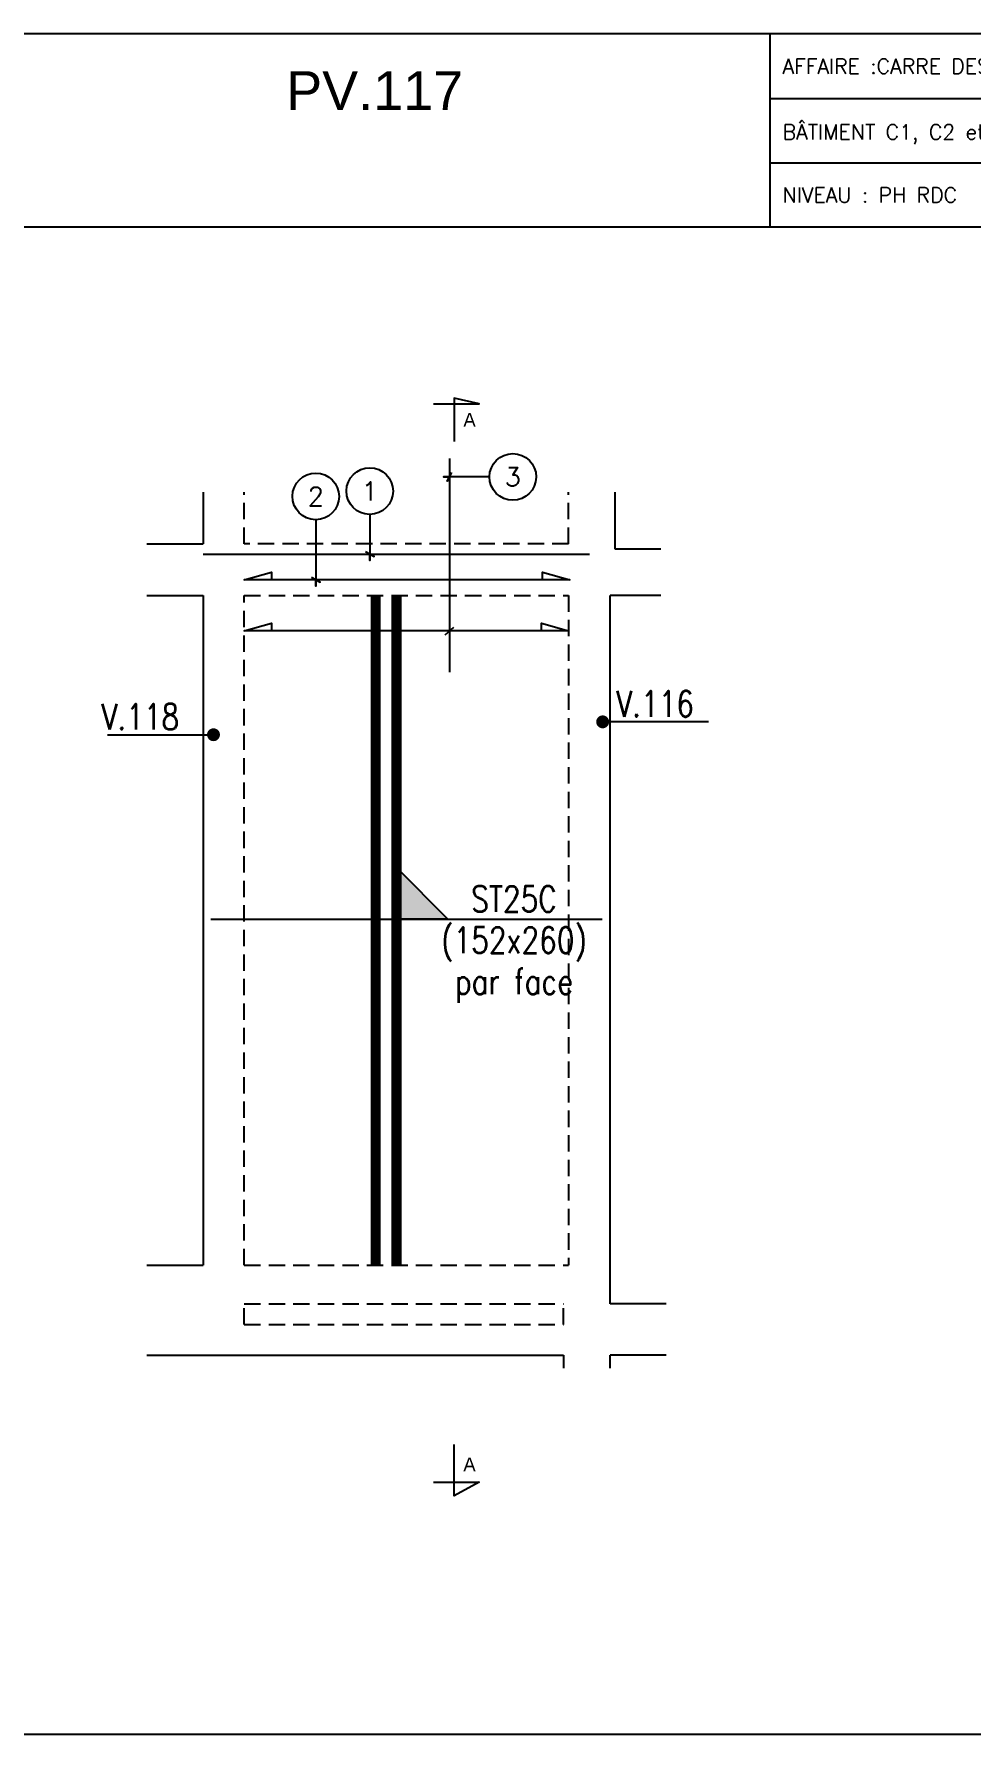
# Model space of a CAD drawing. Header units: metres. Extents: x -5618 to 118954, y -306 to 4637.
# Drawn here: x 29180 to 29544, y 914 to 1574 of the extents above; entities that cross this region are included whole.
import ezdxf
from ezdxf.enums import TextEntityAlignment as Align

# ---------------------------------------------------------------- set-up
doc = ezdxf.new("R2010")
doc.units = ezdxf.units.M
doc.linetypes.add('CACHE', pattern=[9.524999999999999, 6.35, -3.175])
for name, color, linetype in [('COTATION', 1, 'Continuous'), ('GO-FER-HA', 140, 'Continuous'), ('GO-TEXTE', 9, 'Continuous'), ('STR_TS', 22, 'Continuous'), ('STR_TS_TXT', 7, 'Continuous'), ('STR_VOI-POT', 6, 'Continuous')]:
    doc.layers.add(name, color=color, linetype=linetype)
doc.layers.add('Kofragna_forma', color=7, linetype='Continuous', lineweight=70)
doc.styles.add('ARIAL', font='ARIAL.TTF')
doc.styles.add('Lucida', font='LSANSI.TTF')
doc.styles.add('schéma', font='simplex.shx')
doc.styles.add('TEXTE', font='romans.shx')
doc.styles.add('TEXTE TS', font='romans.shx', dxfattribs={"width": 0.7, "oblique": 15})

# ---------------------------------------------------------------- blocks, each defined once
blk = doc.blocks.new('ime')
at = {"layer": 'COTATION', "const_width": 2.5}
blk.add_lwpolyline([(1.25, 0, -1), (-1.25, 0, -1)], format="xyb", close=True, dxfattribs=at)
at = {"layer": 'COTATION'}
blk.add_lwpolyline([(41.09158464876236, 0), (0, 0)], dxfattribs=at)
at = {"layer": 'COTATION', "color": 7, "style": 'TEXTE TS', "width": 0.8}
blk.add_attdef('NAME', (9.079526555316988, 2), '', height=10, dxfattribs=at)
blk = doc.blocks.new('mrega')
at = {"layer": 'STR_TS_TXT', "style": 'TEXTE TS', "width": 0.8}
for tag, p in [('ST10', (14.47619047619082, 0)), ('DIM', (14.47619047619082, -16)), ('NOTE', (14.47619047619082, -32))]:
    blk.add_attdef(tag, text='', height=10, dxfattribs=at).set_placement(p, align=Align.CENTER)
blk = doc.blocks.new('A$C6F247267')
blk.add_hatch(color=256).paths.add_polyline_path([(5.684341886080801e-14, -0.1999999999999886), (-0.1999999999999886, 0), (5.684341886080801e-14, 0)])
blk.add_lwpolyline([(-0.1999999999999886, 0), (5.684341886080801e-14, 0), (5.684341886080801e-14, -0.1999999999999886), (-0.1999999999999886, 0)])

msp = doc.modelspace()

# ---------------------------------------------------------------- linework, layer by layer
for p, q in [((29465.49797783505, 1573.712024415884), (29465.49797783505, 1498.770781172946)), ((29465.49797783528, 1548.714524415595), (29628.46793516074, 1548.714524415595)), ((29465.49797783528, 1523.717024415656), (29628.46793516074, 1523.717024415656))]:
    msp.add_line(p, q)
msp.add_lwpolyline([(28883.41518608924, 1573.712024415884), (28883.41518608924, 913.778024415759), (29833.32018608903, 913.778024415759), (29833.32018608903, 1573.712024415884)], close=True)
msp.add_lwpolyline([(29833.32018608903, 1498.770781172946), (28883.41518608924, 1498.770781172946)])
at = {"layer": 'COTATION'}
msp.add_line((29339.512423127, 1340.49375924063, 187.6881794254669), (29342.86754018012, 1343.444452953957, 187.6881794254669), dxfattribs=at)
for points, elevation in [([(29377.2423637838, 1361.809780145983), (29377.2423637838, 1364.809773875723), (29387.80001174088, 1361.809780145983), (29261.42716811426, 1361.809780145984), (29271.98481607132, 1364.809773875724), (29271.98481607132, 1361.809780145984)], 187.688179425467), ([(29376.82083344042, 1341.969106097293), (29376.82083344042, 1344.969099827033), (29387.37848139751, 1341.969106097293), (29261.42716811426, 1341.969106097294), (29271.98481607132, 1344.969099827034), (29271.98481607132, 1341.969106097294)], 187.6881794254669)]:
    msp.add_lwpolyline(points, dxfattribs=dict(at, elevation=elevation))
at = {"layer": 'GO-FER-HA'}
for points, elevation in [([(29356.65769799867, 1401.840567968072, -512.322006256741), (29356.65742195764, 1401.769857289954), (29338.78995758156, 1401.769857289951), (29341.18995758147, 1401.769857289951), (29340.29290130677, 1400.07280101509), (29342.08701385646, 1403.466913564813)], 187.688179425467), ([(29289.14618456693, 1385.152236004265, -512.322006256741), (29289.21689524505, 1385.151959963234), (29289.21689524505, 1359.409780146077), (29289.21689524505, 1361.809780145983), (29290.91395151991, 1360.912723871285), (29287.51983897019, 1362.706836420973)], 187.688179425467), ([(29310.11485818722, 1387.205132129108, -512.322006256741), (29310.18556886534, 1387.204856088076), (29310.18556886534, 1369.337391712), (29310.18556886534, 1371.737391711907), (29311.8826251402, 1370.840335437209), (29308.48851259048, 1372.634447986896)], 187.6881794254669)]:
    msp.add_lwpolyline(points, format="xyb", dxfattribs=dict(at, elevation=elevation))
at = {"layer": 'GO-TEXTE', "flags": 128}
for points, elevation in [([(29334.97026914093, 1430.117009536925), (29352.61800874777, 1430.110891132577), (29342.94179074296, 1432.394302052367), (29342.93488404342, 1415.472827744988)], 187.6881794254669), ([(29334.94659121144, 1011.517501061001), (29352.59433187878, 1011.517501061001), (29342.91628271721, 1006.237445166601), (29342.91628271721, 1026.158920671243)], 187.688179425467)]:
    msp.add_lwpolyline(points, dxfattribs=dict(at, elevation=elevation))
at = {"layer": 'Kofragna_forma', "color": 4, "lineweight": -3}
for p, q in [((29245.42716105107, 1395.790150615966, 187.688179425467), (29245.42716105107, 1375.790150615971, 187.688179425467)), ((29405.47598139757, 1373.790150615971, 187.688179425467), (29405.47598139758, 1395.790150615967, 187.688179425467)), ((29223.63397743351, 1375.790150615971, 187.688179425467), (29245.42716105107, 1375.790150615971, 187.688179425467)), ((29423.17167648337, 1373.790150615971, 187.688179425467), (29405.47598139758, 1373.790150615971, 187.688179425467)), ((29223.63397743351, 1355.790150615971, 187.688179425467), (29245.42716105107, 1355.790150615971, 187.688179425467)), ((29245.42716105107, 1355.790150615971, 187.688179425467), (29245.42716105107, 1156.787650615888, 187.688179425467)), ((29403.47598139757, 1080.787650615887, 187.688179425467), (29403.47598139758, 1355.790150615971, 187.688179425467)), ((29423.17167648337, 1355.790150615971, 187.688179425467), (29403.47598139757, 1355.790150615971, 187.688179425467)), ((29245.42600434862, 1156.787650615888, 187.688179425467), (29245.42600434862, 1095.787650615888, 187.688179425467)), ((29223.63397743351, 1095.787650615888, 187.688179425467), (29245.42716105107, 1095.787650615888, 187.688179425467)), ((29425.26916501513, 1080.787650615887, 187.688179425467), (29403.47598139758, 1080.787650615887, 187.688179425467)), ((29223.63397743351, 1060.787650615888, 187.688179425467), (29261.42716811426, 1060.787650615888, 187.688179425467)), ((29261.42716811426, 1060.787650615888, 187.688179425467), (29385.37848139751, 1060.787650615887, 187.688179425467)), ((29385.37848139751, 1060.787650615887, 187.688179425467), (29385.37848139751, 1055.787650615887, 187.688179425467)), ((29403.47598139758, 1055.787650615887, 187.688179425467), (29403.47598139757, 1060.787650615886, 187.688179425467)), ((29425.26916501513, 1060.787650615887, 187.688179425467), (29403.47598139758, 1060.787650615887, 187.688179425467))]:
    msp.add_line(p, q, dxfattribs=at)
at = {"layer": 'Kofragna_forma', "linetype": 'CACHE', "lineweight": -3}
for p, q in [((29261.42716811426, 1375.790150615967, 187.688179425467), (29261.42716811426, 1395.790150615966, 187.688179425467)), ((29387.37848139751, 1375.790150615967, 187.688179425467), (29387.37848139751, 1395.790150615967, 187.688179425467)), ((29387.37848139751, 1375.790150615967, 187.688179425467), (29261.42717251938, 1375.790150615967, 187.688179425467)), ((29261.42716811426, 1095.787650615888, 187.688179425467), (29261.42716811426, 1355.787650615887, 187.688179425467)), ((29261.42717251938, 1355.787650615887, 187.688179425467), (29387.37848139751, 1355.787650615887, 187.688179425467)), ((29387.37848139751, 1355.787650615887, 187.688179425467), (29387.37848139751, 1095.787650615887, 187.688179425467)), ((29261.42716811426, 1095.787650615888, 187.688179425467), (29387.37848139751, 1095.787650615887, 187.688179425467)), ((29261.42716811426, 1080.787650615888, 187.688179425467), (29385.37848139751, 1080.787650615887, 187.688179425467)), ((29261.42716811426, 1072.787650615888, 187.688179425467), (29261.42716811426, 1080.787650615888, 187.688179425467)), ((29385.37848139751, 1072.787650615887, 187.688179425467), (29385.37848139751, 1080.787650615887, 187.688179425467)), ((29261.42716811426, 1072.787650615888, 187.688179425467), (29385.37848139751, 1072.787650615887, 187.688179425467))]:
    msp.add_line(p, q, dxfattribs=at)
at = {"layer": 'STR_TS', "color": 3}
msp.add_line((29248.42716105107, 1230.095139128772, 187.688179425467), (29400.47598139758, 1230.095139128773, 187.688179425467), dxfattribs=at)
at = {"layer": 'STR_TS', "linetype": 'ByBlock', "ltscale": 2, "const_width": 4, "elevation": 187.688179425467}
msp.add_lwpolyline([(29312.46811334352, 1095.787650615887), (29312.46811334352, 1355.787650615887)], dxfattribs=at)
at = {"layer": 'STR_TS', "linetype": 'CACHE', "ltscale": 2, "const_width": 4, "elevation": 187.688179425467}
msp.add_lwpolyline([(29320.51520844916, 1095.787650615887), (29320.51520844917, 1355.787650615887)], dxfattribs=at)
at = {"layer": 'STR_VOI-POT'}
for p, q in [((29341.18995468641, 1408.961880180201, 187.688179425467), (29341.18998809708, 1325.961880180207, 187.688179425467)), ((29245.42716105107, 1371.737391711907, 187.6881794254669), (29395.47598139758, 1371.737391711906, 187.688179425467))]:
    msp.add_line(p, q, dxfattribs=at)

# ---------------------------------------------------------------- block references
at = {"layer": 'COTATION'}
ref = msp.add_blockref('ime', (29249.49509265905, 1301.687696398661, 187.688179425467), dxfattribs=dict(at, xscale=-1))
ref.add_attrib('NAME', 'V.118', (29205.99551002249, 1303.687696398661, 187.688179425467), dxfattribs={"color": 7, "height": 10, "style": 'TEXTE TS', "width": 0.8})
ref = msp.add_blockref('ime', (29400.60930608137, 1306.689300314324, 187.688179425467), dxfattribs=at)
ref.add_attrib('NAME', 'V.116', (29405.87930882715, 1308.689300314324, 187.688179425467), dxfattribs={"color": 7, "height": 10, "style": 'TEXTE TS', "width": 0.8})
at = {"layer": 'STR_TS', "xscale": 100, "yscale": 100, "zscale": 100, "rotation": 180}
msp.add_blockref('A$C6F247267', (29320.51520844916, 1230.095139128772, 210.2253692050823), dxfattribs=at)
at = {"layer": 'STR_TS_TXT'}
msp.add_blockref('mrega', (29351.69925902921, 1232.934034592725, 375.3763588509335), dxfattribs=at).add_auto_attribs({'NOTE': 'par face', 'ST10': 'ST25C', 'DIM': '(152x260)'})

# ---------------------------------------------------------------- texts
for s, height, style, p in [('AFFAIRE :CARRE DES PINS', 5.832750000000001, 'schéma', (29470.49747783543, 1558.29689941571)), ('PV.117', 15, 'ARIAL', (29277.71859090962, 1544.270736803709)), ('BÂTIMENT C1, C2 et C3', 5.832750000000001, 'schéma', (29470.49747783566, 1532.743899386068)), ('NIVEAU : PH RDC', 5.832750000000001, 'schéma', (29470.4974778352, 1508.301899445517))]:
    msp.add_text(s, height=height, dxfattribs=dict(style=style)).set_placement(p)
at = {"layer": 'GO-FER-HA', "style": 'TEXTE'}
for s, p in [('1', (29310.18556886536, 1396.261618723513, 281.688179425467)), ('3', (29365.71418459249, 1401.769857289934, 281.6881794254671)), ('2', (29289.21689524507, 1394.208722598672, 281.6881794254671))]:
    msp.add_text(s, height=7.199999999999999, rotation=359.9999999999479, dxfattribs=at).set_placement(p, align=Align.MIDDLE_CENTER)
at = {"layer": 'GO-TEXTE', "linetype": 'Continuous', "style": 'Lucida'}
for rotation, p in [(359.9819333185179, (29346.55205815869, 1421.32023380849, 187.6881794254669)), (0.001797547041295644, (29346.53142934172, 1015.787790006526, 187.688179425467))]:
    msp.add_text('A', height=5.319999999999999, rotation=rotation, dxfattribs=at).set_placement(p)

doc.saveas('drawing.dxf')
